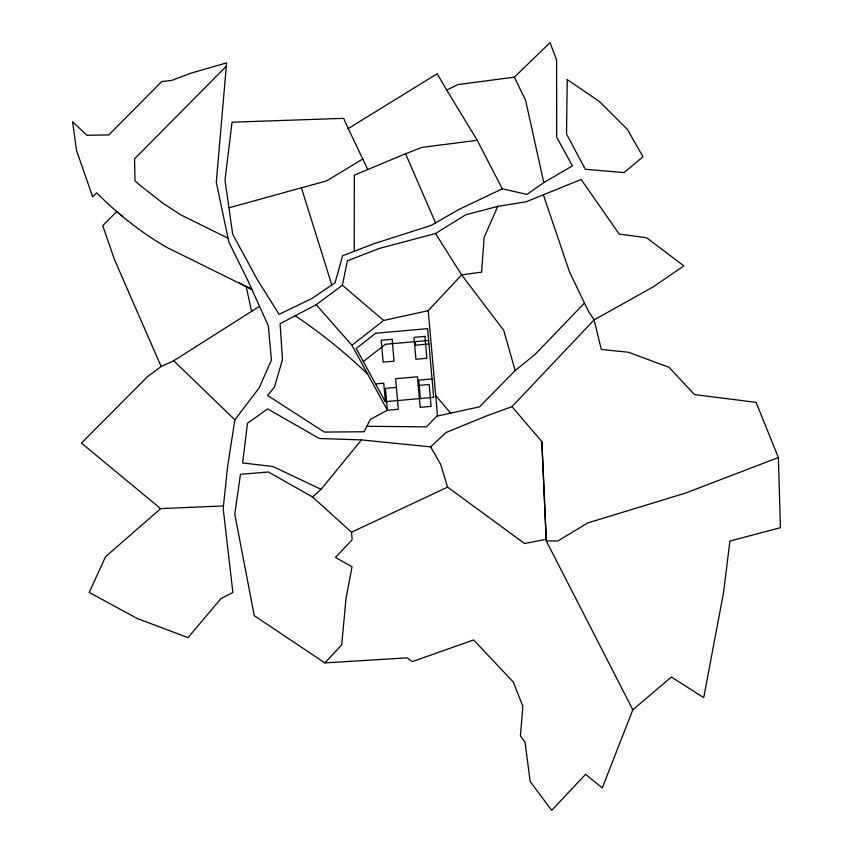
<?xml version="1.0" encoding="UTF-8"?>
<svg xmlns="http://www.w3.org/2000/svg" width="853" height="853" viewBox="0 0 853 853"><rect width="100%" height="100%" fill="white"/><g stroke="black" fill="none" stroke-linecap="round" stroke-linejoin="round"><path stroke-width="1.28" d="M354.23 251.283L354.326 175.174L405.559 153.764L422.203 147.334L477.232 140.297L502.289 188.801L526.962 194.42L543.787 182.606L572.416 165.898L556.71 137.226L556.604 59.87L550.068 42.65L514.359 77.154L457.858 84.575L446.716 90.087L437.184 73.784L348.216 128.558L367.803 169.534M223.454 505.946L223.283 509.305L232.869 592.472L220.874 598.689L188.033 637.628L137.237 618.5L89.213 592.451L105.527 556.764L160.631 508.633L223.454 505.946L227.676 465.962L234.895 419.847L259.173 387.87L271.414 360.073L268.364 325.857L248.255 281.341L228.892 242.177L216.278 182.265L226.61 62.877L191.051 73.134L171.368 80.491L161.697 81.568L108.821 134.923L86.867 135.275L72.569 121.755L76.599 150.693L92.678 196.851L96.656 192.842C117.703 213.911 141.172 232.624 167.007 247.498L251.912 289.466L239.373 282.823M418.247 385.481L429.176 384.511L431.106 406.369L420.177 407.329L417.469 376.781L395.621 378.711L398.319 409.269L387.39 410.229L370.309 419.441L364.146 431.757L324.3 432.066L267.597 395.461L274.421 387.123L282.482 359.635L280.083 323.703L316.218 304.713L342.384 285.265L347.395 260.815L379.212 248.479L435.52 233.509L465.695 214.817L497.768 206.362L526.098 201.798L581.16 179.493L619.235 234.106L646.553 237.699L683.818 265.859L653.345 286.811L594.146 319.864L511.971 406.646L486.189 416.061L445.959 432.535L430.669 446.876L361.501 439.913L319.321 438.506L267.554 408.886L247.455 423.301L242.615 462.976L272.864 466.495L321.059 489.323L361.501 439.913M543.361 194.793L569.505 271.894L588.581 311.558L594.146 319.864L601.269 349.453L628.416 352.257L669.029 367.312L694.449 394.576L756.11 402.371L778.362 457.539L780.431 527.687L729.891 541.069L723.632 592.067L703.714 697.679L671.418 677.015L632.819 709.781L602.282 787.895L585.553 774.364L551.667 810.35L530.203 781.497L525.053 742.238L520.415 735.83L522.868 706.433L513.325 682.048L473.607 639.931L412.287 661.619L407.201 657.866L324.876 662.888L254.258 615.674L234.788 514.22L240.461 474.279L268.418 472.008L312.55 496.99L351.543 532.208L352.118 539.81L335.464 557.446L352.044 566.744L346.019 598.507L341.712 644.857L324.876 662.888M497.768 206.362L484.163 237.347L481.593 272.139L461.633 274.901L428.206 310.673L383.658 320.44L351.937 345.262L387.401 410.229L385.46 388.382L396.389 387.411M584.39 303.124L535.204 354.294L515.159 370.575L479.525 406.828L437.525 416.019L428.206 310.673M437.472 415.443L426.415 426.852L366.875 426.297M226.333 66.235L134.55 158.829L134.987 180.783L140.297 185.527L163.627 203.728L181.007 214.999L228.071 238.232M312.55 496.99L321.059 489.323M363.325 361.544L385.375 344.281L428.643 340.454M259.493 306.334L173.703 360.776L161.142 366.545L147.526 376.642L81.451 443.091L160.631 508.633M502.289 188.801L458.2 209.817L431.191 225.384L374.19 243.617L342.639 255.729L335.069 282.791L311.942 298.475L279.07 314.341L256.977 279.016L232.688 234.191L225 179.983L232.037 122.203L343.631 118.354L348.216 128.558M362.994 158.85L326.699 180.857L229.148 207.748M351.543 532.208L447.58 487.148L524.595 543.521L546.197 539.299L541.847 441.587L511.971 406.646M778.362 457.539L685.513 493.077L587.802 522.921L557.83 540.994L546.283 540.93L546.197 539.299M428.952 343.983L415.624 345.156L415.315 341.637M375.555 383.946L383.754 383.221L385.385 401.646M432.044 378.945L418.727 380.129L420.358 398.554M295.202 315.759C320.973 333.118 345.284 352.673 367.718 374.168M122.587 216.534L116.744 211.565L102.733 225.704L114.771 260.261L161.142 366.545M342.384 285.265L383.658 320.44M173.703 360.776L234.895 419.847M316.218 304.713L351.937 345.262M435.712 395.515L450.661 413.151M435.52 233.509L461.633 274.901L503.76 330.42L515.159 370.575M446.716 90.087L477.232 140.297M430.669 446.876L440.638 464.277L447.58 487.148M632.819 709.781L546.283 540.93L541.847 441.587M514.359 77.154L525.619 100.387L543.787 182.606M405.559 153.764L435.648 223.091M301.365 187.628L331.806 284.945M246.101 286.341L251.603 311.345M567.234 79.617L566.531 134.006L585.329 169.299L624.108 172.594L642.991 156.76L627.371 129.325L599.232 101.358L567.234 79.617M375.704 333.246L356.202 348.504L385.225 401.656L433.676 397.37L427.598 328.65L375.704 333.246M392.135 339.323L381.206 340.294L383.136 362.152L394.065 361.182L392.135 339.323M424.922 336.423L413.993 337.393L415.923 359.252L426.852 358.281L424.922 336.423"/></g></svg>
